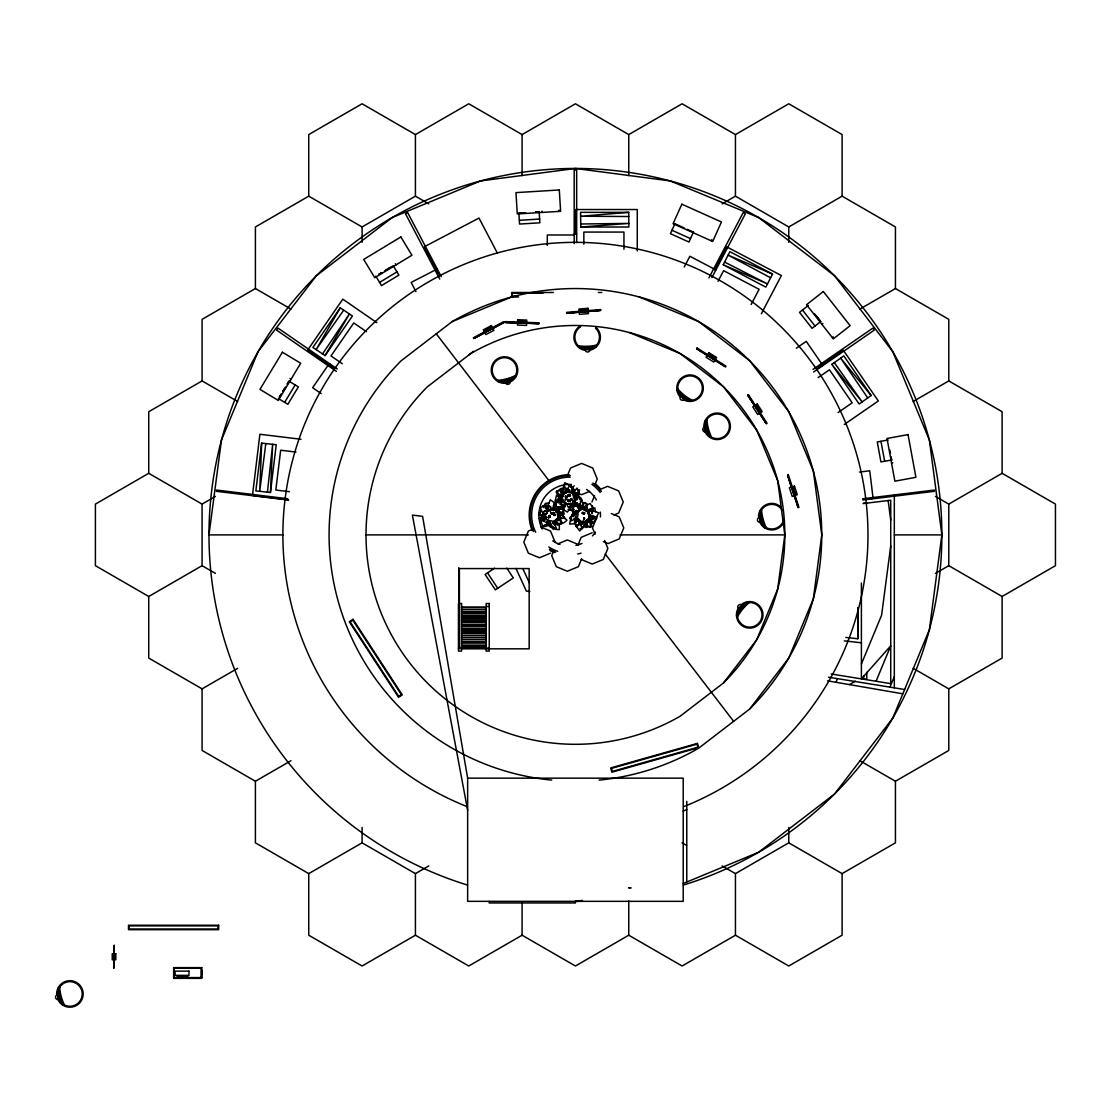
<?xml version="1.0" encoding="UTF-8"?>
<svg xmlns="http://www.w3.org/2000/svg" width="1111" height="1111" viewBox="0 0 1111 1111"><rect width="100%" height="100%" fill="white"/><g stroke="black" fill="none" stroke-linecap="round" stroke-linejoin="round"><path stroke-width="1.5" d="M845.763 637.422L857.803 638.783L857.873 607.689M574.387 519.337L576.317 522.601M563.763 493.006L562.999 496.284L560.958 496.2L559.527 494.978L561.138 494.242L559.319 494.784L556.611 491.006L560.541 490.77L561.624 492.951L560.861 490.729L562.402 492.006L562.569 493.839L562.93 492.798M567.693 504.825L568.443 503.214L572.096 505.186L573.97 503.033L572.443 505.13L575.095 505.422M542.015 514.81L542.668 516.893M505.436 322.468L538.71 323.648M518.726 322.107L518.768 320.912L525.6 321.148L525.545 322.343M519.087 321.759L525.197 321.982M261.654 443.122L255.849 490.895L270.445 492.492L276.236 444.719L261.654 443.122L259.71 491.312L265.807 443.581M554.445 524.92L553.625 523.378L555.917 521.795L553.903 523.434L555.653 524.392L555.028 522.948L556.597 518.698L558.819 518.198L560.125 519.254L558.18 520.642L560.305 519.448L562.43 523.281L558.055 524.739L557.347 522.378L557.708 524.892L556.861 524.656L556.514 521.559L555.736 524.406L558.055 523.253M684.904 398.224A2.458 2.458 0 0 1 684.723 398.849L683.945 399.849L680.751 396.141L680.862 393.502L682.14 395.058M270.445 492.492L272.653 444.317L267.432 492.159M573.679 504.186L573.707 506.324L572.79 504.963L574.693 505.616M578.567 511.574L578.65 510.116M61.411 1000.275L58.952 999.386L57.689 994.72L59.369 992.678L59.244 1000.108A12.318 12.318 0 0 0 79.353 1001.872A12.318 12.318 0 0 0 74.118 982.374A12.318 12.318 0 0 0 57.591 993.942L58.008 999.594L59.369 999.331M782.463 510.518A12.318 12.318 0 0 0 759.48 516.671L760.841 522.114L761.91 521.739L760.535 522.239L759.577 517.434L761.257 515.393L761.132 522.823A12.318 12.318 0 0 0 783.699 519.865M558.319 515.976L558.222 517.573L558.069 513.99M570.512 487.076L570.61 485.701L571.151 486.771M548.306 509.657L546.987 510.907L546.751 513.213L544.14 514.226L542.696 512.949L545.029 510.768L542.501 512.713L540.279 507.755L545.418 505.116L546.098 508.255L545.834 504.866L547.404 506.185L546.82 509.144L548.084 505.241L548.82 507.144M551.861 513.935L551.973 512.615M579.456 506.991L579.748 504.963L579.914 509.394L578.581 510.629L578.303 512.921L575.692 513.907L574.262 512.615L576.623 510.463L574.068 512.379L571.915 507.394L577.095 504.825L577.72 507.963L577.512 504.561L579.053 505.908C577.942 510.838 578.734 507.435 580.775 506.102C583.539 509.213 579.248 504.811 583.233 505.699M595.524 328.189A12.318 12.318 0 0 1 590.802 348.993L589.913 347.993L590.038 350.09L584.428 349.243A12.318 12.318 0 0 1 581.414 348.132M574.276 504.422L574.845 506.408M568.124 501.172L568.29 499.867M568.276 501.2L568.429 499.881M577.637 512.643L576.706 514.546M279.055 498.908L279.208 497.686M629.618 332.633L680.126 353.548L723.497 386.822L756.772 430.193L777.686 480.702L784.824 534.891L777.686 589.094L756.772 639.589L723.497 682.959L680.126 716.234A209.396 209.396 0 0 1 427.36 386.822L470.731 353.548A209.396 209.396 0 0 1 723.497 682.959M890.73 545.918L881.606 615.188L861.4 663.989M283.194 534.891L208.979 534.891L221.464 440.053L258.071 351.673L316.316 275.778L392.211 217.548L480.591 180.94L575.429 168.455L670.266 180.94L758.646 217.548L834.542 275.778L892.772 351.673L929.379 440.053L941.864 534.891L929.379 629.729L892.772 718.109L834.542 794.004L758.646 852.248L683.209 883.495M592.857 516.448L592.76 518.531L590.038 519.504C590.858 513.74 589.233 523.462 588.622 515.948L589.733 514.532M585.247 348.174L585.164 349.632A2.458 2.458 0 0 0 587.733 352.006A2.458 2.458 0 0 0 590.094 349.437M578.414 510.143L582.706 508.824C577.928 509.838 580.22 509.477 581.942 508.019L581.247 509.63L578.164 511.254M544.182 513.726L543.585 515.296L538.46 515.185L541.265 510.727M550.723 525.239L550.57 526.281L550.362 525.364M558.777 497.172L559.305 494.659M554.139 527.489L553.417 529.433L550.806 526.489L550.917 524.684L550.07 526.114L550.667 527.142L549.751 526.475L549.848 523.337L548.515 525.642L547.945 523.864L548.626 522.337L550.001 522.073M579.609 507.269L579.859 504.88L578.081 504.561M562.735 491.131L562.721 492.465M576.331 512.629L575.804 514.504L575.998 512.643M545.043 514.185L544.779 515.31L545.487 513.921M554.889 509.866L552.75 508.755L555.569 510.185L551.389 508.532M569.915 486.576L569.776 485.132L567.527 488.882L569.61 490.118L567.443 489.132L567.624 491.576L568.721 492.479L573.193 491.701L573.943 489.548L571.943 488.923M579.706 520.809L581.15 521.656M549.987 522.17L550.389 520.642L552.986 521.351L554.306 523.059L551.875 523.35L554.458 523.337L556.264 528.128L551.084 527.183L551.487 525.184M546.223 518.976L545.084 515.573C546.959 523.212 542.599 510.824 545.168 518.337M584.969 524.781L585.233 523.684M581.386 507.06L581.65 506.033M544.654 513.588L543.89 515.254L547.431 513.088L546.695 510.255M569.096 495.798L569.929 494.478M567.679 500.992L568.013 499.714M569.013 496.006L569.401 494.548M567.818 501.033L568.165 499.756M569.151 496.048L569.554 494.589M575.984 492.715L575.637 493.992L575.776 492.728M544.168 517.726L545.959 514.032M579.123 521.378L579.317 519.559L577.373 518.49M550.223 522.892L549.251 522.823M587.372 509.116L587.316 511.907L589.247 513.088M586.844 520.906L587.288 519.573L589.094 520.531L589.858 522.239L588.08 522.212L589.955 522.517L590.774 527.086L587.122 525.6L587.08 523.17L586.816 525.503L586.233 524.795L586.622 521.962L585.428 523.878L585.191 522.198L586.789 520.809M560.541 517.073L560.263 518.032L561.041 517.309M576.498 514.74L577.109 512.49L577.178 514.143M583.581 513.935L583.983 512.671M583.733 513.976L584.122 512.713M544.834 505.977L545.237 503.436L548.89 502.977M578.414 491.951L578.789 490.798M544.279 521.698L544.779 519.851L540.724 519.49L540.446 520.434L543.848 520.476L540.668 520.865L542.835 526.225L547.973 524.461L546.251 521.767L548.223 524.295L549.626 522.962L548.834 520.281L546.57 519.823L545.029 517.295M576.859 512.879L576.081 514.824M581.581 508.477L584.317 509.56M580.248 508.227L581.97 505.894L581.345 509.116L578.012 511.171M574.165 494.839L574.72 491.34M583.928 525.878L584.775 523.614L583.858 521.462L581.122 521.781M570.651 518.184L569.749 524.086L575.554 523.67M562.971 501.88L563.36 500.117C559.569 493.617 562.36 503.102 560.555 497.52L558.514 499.589L559.805 502.575M574.72 500.589L574.637 504.769L576.109 506.199L575.387 502.089L577.345 505.811L578.303 505.588L576.651 502.616L578.567 505.172L582.122 500.617L578.026 497.061L576.553 499.894L577.748 496.923L575.901 496.381L573.97 498.395L574.595 500.575M584.636 522.184L587.872 518.962L589.969 519.087L590.969 520.74L588.886 521.392M567.29 475.897L570.568 467.995L581.622 463.412L592.691 467.995L597.274 479.063L594.649 485.382M553.653 550.862L551.695 555.611L556.278 566.666L567.332 571.248L578.4 566.666L581.678 558.764M591.955 501.978L594.566 495.659M577.901 545.237L581.178 537.335L592.232 532.752M597.065 516.837L592.482 527.906L595.093 534.224M836.027 682.293L837.527 678.654M876.065 681.251L890.73 645.838L861.4 678.877L861.4 583.025M889.953 687.14L894.313 676.585M562.319 502.061L561.777 496.589M557.305 519.781L558.277 514.587L557.903 513.004L555.861 511.921L555.889 509.116L557.611 508.255L558.097 510.38M544.959 513.435L544.446 514.296M674.974 223.589L670.433 233.699L688.959 242.031L693.514 231.907M711.304 240.851L711.832 239.67M582.15 508.38L584.789 509.685M562.513 495.575L563.18 494.117L561.18 498.103M545.279 515.379L546.112 513.574M588.038 510.977L587.913 513.907L589.76 514.06M587.455 510.463L588.844 511.574M576.831 524.711L576.331 525.725L576.067 524.781M570.096 503.936L571.887 503.908L573.429 501.255M552.82 513.74L553.5 512.393M552.945 513.81L553.639 512.463M564.027 502.977L566.291 503.2L567.263 504.727M631.201 887.967L628.534 887.828M723.219 264.765L729.885 251.683L772.506 274.056L765.84 287.124L723.219 264.765L767.479 283.902L724.594 262.057M563.999 485.882L562.819 489.895M560.027 520.642L559.18 519.379M684.279 266.932L689.875 256.266L713.706 268.765M708.901 277.917L743.148 212.687L745.314 213.854L711.873 277.583M714.845 269.82L726.858 246.92L781.394 275.542L761.354 313.719M583.747 526.197L579.72 531.002L576.178 526.197L577.914 524.934M718.025 281.319L723.608 270.667L759.119 289.304L751.133 304.525M542.89 516.101L542.39 517.018L543.765 515.587L544.834 517.962M584.372 524.628L585.941 523.142L584.442 525.767L585.539 527.517L586.316 524.198L586.011 527.392L591.705 526.42L591.08 521.031L589.122 521.767M568.124 488.548L568.027 489.882M576.54 524.628L575.859 525.822L575.831 524.614M340.244 307.816L312.899 347.424L325.079 355.617L352.423 316.01L340.244 307.816L316.121 349.59L343.702 310.15M587.33 505.533L586.858 507.269M325.079 355.617L349.423 313.982L322.565 353.923M570.276 505.352L572.096 505.186L574.276 502.075L571.79 503.991L572.623 502.575L575.179 501.117M580.636 507.366L581.261 506.338L580.248 504.838L579.831 507.338M279.264 397.099L281.014 394.197M282.763 391.308L284.513 388.406M287.138 384.059L288.888 381.156M279.416 397.196L281.166 394.294M282.916 391.391L285.541 387.045M287.291 384.142L289.054 381.254M284.666 402.335L295.165 384.934M549.778 509.282L548.515 511.227L545.737 510.949M572.984 490.548L573.54 488.409L571.429 489.77L573.22 488.187L572.123 486.743L564.888 482.702L563.388 486.965L564.249 489.271M572.415 492.965L570.207 492.853L569.582 491.118M577.026 502.894L575.554 505.005M680.751 396.141L680.21 395.585A12.318 12.318 0 0 1 686.445 376.393A12.318 12.318 0 0 1 702.346 388.822A12.318 12.318 0 0 1 685.237 399.516L680.751 396.141L681.515 395.294M696.972 348.965L725.205 366.616M708.651 355.284L709.29 354.27L715.081 357.895L714.442 358.909M714.331 358.422L709.401 354.77L713.04 357.603M591.441 346.924L590.038 349.132L585.205 349.312L583.581 347.229L590.066 348.715A2.458 2.458 0 0 0 589.719 348.229M583.942 513.976L584.65 512.865M584.067 514.06L584.775 512.935M572.929 505.005L574.512 505.755L572.651 507.047M586.177 521.309L587.094 520.073M591.635 506.519L592.149 505.741L593.413 508.588M560.402 495.089L558.944 496.603L556.055 492.02L560.777 488.673L561.874 491.687L561.152 488.368L562.888 489.451M576.04 522.337L574.72 520.031L576.123 519.295L578.873 520.448M590.816 521.545L591.483 520.587M327.912 365.547L312.622 387.697L321.135 393.558M560.888 514.962L560.097 514.199M561.111 491.881L562.458 490.423M576.748 525.975L577.303 525.225M553.292 513.851L554.208 512.643M570.082 495.867L570.568 495.228L570.207 495.964M328.675 366.075L330.175 364.116M599.107 780.103A246.35 246.35 0 0 0 698.597 748.231L749.619 709.082L788.768 658.073L813.377 598.648L821.779 534.891L813.377 471.133L788.768 411.723L749.619 360.7L698.597 321.551L639.186 296.943M560.763 495.325L559.166 496.825L560.791 497.867L562.735 497.089L564.263 492.77M556.805 519.49L558.028 518.115M562.61 504.977L561.319 506.574L565.346 505.713L562.485 506.685L562.124 508.699L564.93 506.783L562.555 508.935L567.415 512.074L570.596 507.671L567.638 506.463L570.707 507.38L571.082 505.491L568.901 503.741L566.777 504.686L565.055 504.172M707.263 431.374L706.179 431.748L707.263 431.374L708.637 432.623L706.179 431.748L704.916 427.068L706.596 425.027L706.471 432.457A12.318 12.318 0 0 0 726.58 434.22A12.318 12.318 0 0 0 721.345 414.736A12.318 12.318 0 0 0 704.818 426.305L705.235 431.957L706.471 431.623M574.415 490.243L572.679 489.229M739.634 611.536L738.94 609.022L744.662 605.495L742.037 605.301L738.523 609.675A12.318 12.318 0 0 0 748.675 627.118A12.318 12.318 0 0 0 761.59 611.605A12.318 12.318 0 0 0 742.606 604.773L738.232 608.37L739.204 609.189M540.849 510.657L538.974 512.796L540.432 514.199M557.778 515.393L557.764 518.115M569.304 491.881L567.61 491.617L563.138 494.187M567.513 491.52L565.93 493.215L564.319 492.437M574.054 512.574L573.318 516.282M509.602 379.893L509.991 380.976L509.602 379.893L510.852 378.518L509.991 380.976L504.547 382.351A12.318 12.318 0 0 1 492.909 365.852A12.318 12.318 0 0 1 512.393 360.561A12.318 12.318 0 0 1 510.699 380.67L503.269 380.573L505.311 382.24L510.199 381.906L509.866 380.67A2.458 2.458 0 0 0 509.463 380.17M552.625 522.156L553.611 521.156L554.806 522.823M584.261 526.42L581.47 529.322L579.97 528.447M574.581 497.464L574.873 501.075M547.904 521.962L548.39 522.226M574.831 496.242L574.706 498.353M580.636 507.171L581.442 505.838L579.373 503.658M563.208 502.255L564.388 501.353L566.041 503.477M553.056 522.962L556.458 520.948L553.542 522.17L554.722 521.017L557.583 520.254M558.444 514.462L557.847 516.657L558.958 518.018L558.708 515.643L560.041 518.365L560.861 518.67L559.722 516.448L561.111 518.573L564.499 517.837L561.361 514.268L559.888 515.046L561.152 514.074L559.638 512.99L557.833 513.171M572.887 503.144L574.984 499.853M577.623 494.534L578.303 493.895L577.317 494.284M547.529 524.156L548.334 523.406M571.471 487.826L574.248 485.868M575.415 518.545L573.901 518.337M571.776 503.991L573.762 502.144M578.484 506.908L580.248 505.811L582.053 506.658L582.595 507.505L580.581 508.56M583.719 504.075L585.011 502.505L587.288 504.227M579.775 506.227L582.011 506.672M590.399 514.657L588.886 518.851L590.094 515.935L589.149 518.157M548.903 517.948L550.056 516.976M586.191 521.448L587.413 520.42M577.012 518.656L577.442 517.42M572.651 502.589L574.206 501.353M469.161 354.756L473.48 351.312M551.764 508.991L549.945 510.352L547.737 508.338L547.862 505.936L550.778 506.838L547.931 505.574L550.334 499.783L555.153 503.311L553.222 506.199L555.569 503.561L555.972 504.7L553 507.866L556.555 506.172L555.556 508.269L553.417 509.505L551.778 509.116M808.239 305.497L799.517 312.344L812.058 328.342L820.779 321.496L816.599 316.163M559.43 513.629L560.222 513.726M821.89 324.301L822.904 323.495M832.389 337.675L833.403 336.869M518.601 296.943L511.671 296.943L452.246 321.551L401.238 360.7A246.35 246.35 0 0 0 551.75 780.103M582.747 508.158L579.373 510.157M580.345 501.408L582.22 500.103L580.525 498.895M562.735 501.492L564.832 502.408L564.18 505.311L562.041 506.408L561.361 503.436L561.694 506.533L555.472 507.352L556.111 501.408L559.583 501.63L556.125 500.922L556.917 500.006L561.138 501.005L557.889 498.77L560.208 498.575L562.347 499.825L562.833 501.422M545.112 515.712L545.987 514.157M831.833 364.394L843.804 355.909L871.149 395.516L859.164 404.001L831.833 364.394L862.122 401.904L834.305 362.644M579.317 524.336L579.664 522.614M796.337 348.215L806.253 341.369L821.543 363.519M813.03 369.38L872.815 328.12L874.204 330.161L813.613 371.991M817.793 367.922L843.346 350.284L878.329 400.974L844.263 424.485M818.113 377.615L829.431 369.796L852.206 402.807L838.069 412.57M573.609 494.228L573.762 495.173M494.589 568.179L485.118 574.47L495.339 589.858L513.296 577.928L506.797 568.138M747.981 395.516L766.146 423.416M755.911 406.182L756.91 405.515L760.646 411.251L759.632 411.903M557.43 523.739L554.944 524.684M575.804 520.434L576.151 522.503M579.706 499.589L581.456 498.575L577.845 495.478M548.57 517.476L549.931 516.809M378.67 274.375L381.573 272.626M385.92 269.987L390.267 267.362M378.768 274.528L381.656 272.778M384.559 271.028L393.252 265.765M379.573 282.402L396.96 271.876M552.042 508.255L550.57 510.782L547.64 510.435M308.747 196.161L362.089 226.963L415.417 196.161L415.417 134.584L362.089 103.781L308.747 134.584L308.747 196.161L255.405 226.963L255.405 288.541L202.077 319.343L202.077 380.92L148.735 411.723L148.735 473.3L202.077 504.102L202.077 565.68L148.735 596.482L95.407 565.68L95.407 504.102L148.735 473.3M415.417 134.584L468.759 103.781L522.087 134.584L575.429 103.781L628.757 134.584L682.098 103.781L735.44 134.584L788.768 103.781L842.11 134.584L842.11 196.161L788.768 226.963L735.44 196.161L735.44 134.584M202.077 504.102L215.409 496.395M722.094 203.869L735.44 196.161M735.44 935.212L735.44 873.621L788.768 842.832L842.11 873.621L842.11 935.212L788.768 966.001L735.44 935.212L682.098 966.001L628.757 935.212L575.429 966.001L522.087 935.212L468.759 966.001L415.417 935.212L362.089 966.001L308.747 935.212L308.747 873.621L255.405 842.832L255.405 781.241L202.077 750.453L202.077 688.862L237.629 668.336M859.886 309.08L895.438 288.541L948.78 319.343L948.78 380.92L1002.108 411.723L1002.108 473.3L948.78 504.102L948.78 565.68L1002.108 596.482L1002.108 658.073L948.78 688.862L948.78 750.453L895.438 781.241L895.438 842.832L842.11 873.621M565.346 499.936L566.652 499.186M549.737 516.809L548.431 517.573L549.723 516.921M255.405 781.241L290.971 760.716M913.214 401.46L948.78 380.92M308.747 873.621L362.089 842.832L415.417 873.621L415.417 935.212M415.417 873.621L428.749 865.927M935.448 573.387L948.78 565.68M849.512 684.584L855.442 681.168M1002.108 596.482L1055.45 565.68L1055.45 504.102L1002.108 473.3M554.639 522.698L555.472 522.226L553.597 522.823L555.958 521.378L553.028 522.295L556.153 520.545M543.973 517.129L542.112 516.087L543.737 515.962L545.695 518.212M555.319 509.449L556.403 509.324L552.653 510.227L550.875 508.06M587.094 524.35L585.247 525.086M573.859 491.59L572.332 493.395L573.707 494.173M489.632 328.745L485.354 330.481L490.979 328.023M474.022 338.175L503.436 322.551M549.431 525.086L544.932 526.67L544.932 524.656M553.75 503.922L556.055 502.977M564.86 518.656L562.749 515.379M565.499 492.34L566.943 491.631L562.93 493.631M542.46 517.17L540.613 517.184L539.196 518.615L541.071 519.67M565.041 499.867L566.416 499.214M546.195 525.184L543.237 526.572L543.182 525.461M579.178 521.545L578.026 518.851L576.776 517.768L578.22 520.573L576.123 517.893M560.125 501.45L558.264 502.283L560.305 502.436M581.15 508.241L580.303 508.699L582.192 508.213M548.251 517.059L550.209 516.212M554.389 514.435L555.125 514.129L553.792 514.851M548.306 517.184L549.695 516.601M437.262 268.987L411.139 282.43L415.931 291.568M589.524 491.423L581.622 494.701L576.887 492.742M599.69 489.618L607.592 486.34L618.66 490.923L623.243 501.978L618.66 513.046L613.911 515.004M533.113 529.086L528.378 531.058L523.795 542.112L528.378 553.181L539.432 557.764L550.5 553.181M557.861 543.89L567.332 539.96L578.4 544.543M683.209 811.099L686.779 809.613M558.153 507.394L557.055 507.838L558.472 508.074M546.112 522.323L548.14 522.128M570.623 505.699L572.29 505.436L573.845 507.824M542.779 516.268L542.307 517.309M574.942 496.492L575.859 497.561L577.526 497.381L578.775 495.992L576.123 495.992L578.887 494.506L578.998 493.381L578.414 494.409L576.748 494.381L578.373 493.59L579.623 489.854L577.553 490.201M545.973 508.852L548.098 508.269L546.362 509.06M704.916 427.068L706.04 426.86M759.577 517.434L760.702 517.226M545.668 504.88L542.737 505.922L544.154 507.713M578.706 521.212L576.623 517.254M574.095 509.699L569.485 509.727M584.192 509.602L582.164 508.06M582.539 521.337L584.039 521.337L585.428 522.906M787.713 475.55L798.045 507.199M792.615 487.896L793.754 487.521L795.879 494.02L794.74 494.395M794.962 493.937L794.004 489.423M560.597 497.284L558.597 494.937L556.555 495.214L559.25 497.284L556.472 495.687L554.986 501.283L555.889 501.394M575.026 496.464L573.512 496.867L572.832 494.27L573.651 492.27L575.109 494.228L573.804 491.992L577.053 488.048L578.831 492.992L576.901 493.645M573.345 514.824L572.457 515.115L573.512 515.185M541.39 522.489L540.668 522.712L540.946 518.115L543.307 518.545M687.056 398.349L684.57 399.127L680.862 393.502M542.599 516.157L542.001 515.185M554.097 515.087L555.569 514.726M554.125 515.226L555.597 514.865M561.902 509.38L563.596 509.005M629.312 887.953L629.812 887.647M560.5 523.42L561.458 523.225L560.472 522.656M591.677 523.503L592.635 523.323L591.108 520.281L592.927 522.92L596.676 518.518L594.996 516.559M888.175 439.97L877.273 441.984L880.954 461.968L891.855 459.954M581.761 505.908L582.858 505.713M891.522 462.954L892.8 462.731M553.917 515.282L555.417 515.06M553.931 515.435L555.431 515.212M588.663 518.865L589.719 518.712M574.193 233.949L576.665 233.949M489.201 901.34L489.201 902.951L575.429 902.951L575.429 901.34L582.206 900.438M570.554 491.937L573.623 493.77L571.276 491.659L573.915 492.687M560.236 504.519L561.416 504.366L560.111 503.783M859.497 472.05L869.746 470.8L872.996 497.52M862.65 498.783L934.393 490.062L934.393 491.312L862.844 499.992M863.066 503.589L890.73 500.228L890.73 683.626L831.181 673.988M573.651 509.366L571.637 509.518L573.554 513.879M570.596 504.727L571.693 504.394L570.846 504.352M580.553 310.386L586.691 310.372M567.096 312.983L600.287 310.261M628.715 212.354L580.581 212.354L580.761 227.019L628.882 227.019L628.715 212.354L580.622 216.228L628.757 216.52M580.761 227.019L628.84 223.408L580.72 223.991M522.281 212.77L518.893 212.979L519.573 224.047L539.863 222.811L539.182 211.743L535.794 211.951M518.906 213.173L525.67 212.756M535.808 212.132L539.196 211.923M519.337 220.297L539.627 219.061M565.61 498.256L566.318 498.075M542.224 516.421L543.098 516.379M503.269 380.573L505.283 380.476M578.817 520.531L580.484 520.531L581.15 522.712L580.192 524.1L578.664 522.267L580.011 524.281L576.359 526.697L574.568 522.448L576.859 521.573L574.387 522.114L575.401 520.615L577.526 520.851L574.72 520.115L575.54 518.212L577.331 520.101L576.345 518.406M548.39 522.559L547.626 523.587L548.556 525.322L551.806 525.517M59.452 994.678L57.689 994.72L59.452 994.678L59.369 992.678M546.473 522.503L548.001 522.739L546.293 522.948M548.681 515.782L550.014 515.629M574.193 234.99L547.279 234.99L547.279 245.323M553.278 292.499L511.671 292.499L511.671 296.943M598.357 292.499L601.829 292.499M543.071 293.137L512.296 293.137L512.296 296.304L517.434 296.304M863.65 503.13L866.802 503.13M366.033 534.891L528.392 534.891M620.063 534.891L784.824 534.891M894.313 534.891L941.864 534.891M486.174 606.467L489.243 606.467M461.537 607.148L486.174 607.148M461.537 607.578L486.174 607.578M461.537 609.481L486.174 609.481M461.537 611.453L486.174 611.453M461.537 611.883L486.174 611.883M461.537 613.355L486.174 613.355M461.537 613.786L486.174 613.786M461.537 615.758L486.174 615.758M461.537 616.188L486.174 616.188M461.537 617.66L486.174 617.66M461.537 618.091L486.174 618.091M461.537 620.063L486.174 620.063M461.537 620.494L486.174 620.494M461.537 621.966L486.174 621.966M461.537 622.396L486.174 622.396M461.537 624.368L486.174 624.368M461.537 624.799L486.174 624.799M461.537 626.271L486.174 626.271M461.537 626.701L486.174 626.701M461.537 628.673L486.174 628.673M461.537 629.104L486.174 629.104M461.537 630.576L486.174 630.576M461.537 631.006L486.174 631.006M461.537 632.964L486.174 632.964M461.537 633.395L486.174 633.395M461.537 635.311L486.174 635.311M461.537 637.27L486.174 637.27M461.537 637.7L486.174 637.7M461.537 639.603L486.174 639.603M461.537 641.575L486.174 641.575M461.537 642.005L486.174 642.005M461.537 643.908L486.174 643.908M461.537 645.88L486.174 645.88M461.537 646.31L486.174 646.31M461.537 647.782L486.174 647.782M458.454 648.116L489.243 648.116M461.079 648.824L529.155 648.824L529.155 568.568L459.385 568.568L459.385 648.824M467.648 778.158L683.209 778.158L683.209 901.34L467.648 901.34L467.648 778.158L422.597 516.337L412.389 515.101L467.648 810.28M114.252 954.502L115.058 954.502L115.058 959.057L114.252 959.057M201.785 970.084L201.785 975.194M201.063 976.875L201.785 976.875M201.063 977.361L201.785 977.361M173.635 977.611L201.063 977.583L201.063 968.181L174.163 968.181L173.996 977.611M587.511 510.366L585.191 510.296L583.983 507.769L585.136 506.227L587.497 508.394L585.358 506.019L590.135 503.422L593.163 508.352L590.094 509.269L593.441 508.755L593.33 509.727L589.149 510.255L593.246 511.018M557.847 508.824L557.028 509.491M592.107 516.157L594.149 516.212M583.303 521.573L586.191 522.184M505.449 322.287L538.724 323.468M548.32 521.434L549.973 521.503M560.749 507.783L557.903 508.158L558.486 510.171M560.305 523.642L561.513 523.712L560.375 522.934M576.512 514.212L578.067 514.49L577.553 517.143L575.942 518.587L575.484 516.198L575.692 518.768L571.054 520.934L571.596 515.698L574.165 515.073L571.61 515.268L572.207 514.31L575.331 514.171L572.943 513.018L574.665 512.31L576.248 512.865L576.609 514.212M548.695 515.532L550.028 515.476M529.753 591.441L526.392 591.135L515.99 568.443M574.234 492.687L571.748 491.506L574.179 492.437L574.137 490.437L571.248 491.104L573.276 490.201L572.484 489.604M583.733 522.392L584.872 522.295L584.053 522.073M844.291 640.866L861.4 642.797M565.471 497.659L566.791 497.825M565.457 497.811L566.777 497.964M571.318 498.575L572.123 498.672M300.984 439.262L259.891 434.276L252.475 495.409L288.416 499.783M296.012 452.08L280.666 450.219L275.82 490.034L289.471 491.687M287.805 498.728L216.451 490.062L216.451 491.312L288.638 500.075M828.514 677.196L904.618 689.514M827.598 680.835L902.84 693.806M588.136 510.018L586.789 509.768L585.941 511.088L583.678 509.643L582.942 507.602L585.33 508.06L582.872 507.296L582.595 502.186L587.247 504.644M548.515 520.934L550.028 521.24M553.472 506.047L555.542 506.297L556.305 509.088L553.736 508.616L555.542 509.394L557.944 513.074L557.014 511.768M592.26 507.838L594.829 508.033L595.552 511.643M560.902 503.214L561.86 502.783M574.193 493.409L571.36 491.673M564.138 492.978L566.332 492.409L566.957 490.756L565.027 492.159L566.721 489.659L566.568 488.798L565.221 490.881L566.36 488.618L564.027 486.049L562.499 490.562L563.916 491.451L562.444 490.84L562.263 492.687L563.319 494.159M545.445 518.406L541.015 518.226C545.334 516.601 545.432 524.017 542.848 519.642M571.957 503.672L572.957 504.019M763.285 522.989L761.243 522.045A2.458 2.458 0 0 0 761.646 521.601M557.333 520.115L555.528 519.781L554.32 521.642M570.457 499.131L571.873 499.644M583.692 508.907L582.956 508.491L583.789 508.755M557.347 502.325L558.68 502.866M713.595 268.987L715.873 269.931M611.286 513.574L619.188 516.837L623.771 527.906L619.188 538.96L608.12 543.543L603.384 541.585M541.015 527.128L550.5 531.058L555.083 542.112M581.178 559.458L592.232 564.041L603.301 559.458L607.884 548.39L604.606 540.488M772.506 274.056L728.122 255.141L770.603 277.778M571.526 518.768L569.526 518.184L572.262 515.351L573.609 515.948M541.279 514.976L542.432 515.49M674.891 223.755L684.168 227.922M687.251 229.31L693.431 232.088M671.961 230.269L690.5 238.601M560.305 514.018L558.486 512.685L561.277 513.296L562.041 512.754L559.722 512.31L562.152 512.463L563.916 508.935L559.291 509.394L558.847 511.241L559.014 509.463L557.25 510.116L556.153 511.838L558.611 514.129M564.902 505.533L563.944 505.047L564.638 505.894M569.068 509.741L568.068 509.213L572.429 510.685L572.401 509.921M571.04 499.519L571.748 499.894M570.971 499.644L571.679 500.033M842.11 196.161L895.438 226.963L895.438 288.541M415.417 196.161L428.749 203.869M935.448 496.395L948.78 504.102M255.405 288.541L290.971 309.08M913.214 668.336L948.78 688.862M565.346 496.298L566.666 497.048M565.277 496.423L566.582 497.186M571.832 500.103L570.526 499.353L571.915 500.103M202.077 380.92L237.629 401.46M859.886 760.716L895.438 781.241M202.077 565.68L215.409 573.387M682.098 842.832L686.542 845.388M722.094 865.927L735.44 873.621M202.077 688.862L148.735 658.073L148.735 596.482M290.013 378.448L291.124 379.129M289.624 381.601L298.387 386.878L287.874 404.279L278.389 398.557M562.499 515.865L566.971 520.254L564.166 522.601L561.902 523.406L561.097 522.684M558.583 512.907L557.069 511.241M560.194 514.615L560.972 515.129M742.037 605.301L742.856 606.092M376.851 322.676L342.799 299.165L307.816 349.854L334.772 368.463M366.505 331.717L353.77 322.94L330.995 355.937L342.313 363.755M337.313 369.033L278.042 328.12L276.653 330.161L336.411 371.407M570.04 491.798L573.262 493.367L570.748 491.465M560.749 514.171L562.124 515.143L563.944 514.185L560.694 513.157L563.86 513.713L563.638 509.657M739.87 609.689L739.232 609.314M566.804 496.825L565.582 495.909L566.707 496.936M577.109 499.728L575.929 498.075M561.124 509.31L558.972 507.005M543.39 518.337L540.932 517.726L542.501 516.823L543.835 517.851M552.195 527.35L553.014 528.239L552.75 526.892M570.221 485.993L570.873 486.729M576.04 506.324L575.234 504.061L574.998 505.88M557.722 511.629L558.347 512.407M871.149 395.516L840.638 358.145L867.733 397.932M814.363 313.608L820.64 321.607M802.475 310.025L815.016 326.023M820.682 364.116L822.182 366.075M436.276 333.8L549.389 481.216M605.273 554.056L733.649 721.345M557.986 511.407L558.541 512.143M545.779 517.087L546.64 518.379M487.507 572.873L497.742 588.274M748.134 395.419L766.298 423.319M395.405 263.738L396.071 264.835M393.6 266.334L398.905 275.084L381.517 285.61L375.768 276.125M577.081 499.325L576.526 497.881L577.567 499.27M570.429 501.547L569.36 499.714L570.276 501.63M545.862 517.046L545.084 515.587L545.543 518.365M503.519 322.718L474.105 338.341M491.465 328.176L490.909 327.12L484.868 330.328L485.424 331.384M574.47 496.811L575.234 498.256M497.422 253.183L478.994 218.062L424.458 246.684L438.887 274.167M441.261 276.625L407.709 212.687L405.543 213.854L439.762 279.069M581.845 512.796L582.039 513.504M584.428 518.073L584.789 518.781M577.026 493.201L578.47 496.117L576.553 498.284L575.97 496.77M547.334 523.642L546.987 522.462L547.515 523.837M560.236 520.476L560.777 521.587M589.469 509.185L590.233 511.254L589.302 509.588M569.221 499.769L570.151 501.686M523.031 569.04L529.419 582.942M560.916 512.393L561.499 514.296M583.747 517.809L584.219 519.254M787.88 475.48L798.212 507.144M550.653 512.143L551.459 514.129M547.515 519.906L549.348 521.267M583.83 518.295L584.011 519.073M583.692 518.323L583.872 519.115M559.347 523.85L559.305 529.669L555.667 529.322L553.5 528.308L553.445 527.225M889.828 449.997L890.439 453.33M891.064 456.663L891.675 459.996M880.967 441.303L884.648 461.287M590.427 521.031L590.677 522.698M574.818 495.978L574.929 496.686M544.987 516.337L545.223 518.115M585.205 349.312L585.136 348.896A2.458 2.458 0 0 1 585.455 348.396M568.027 494.464L568.29 496.117M568.957 501.075L568.776 499.769L568.818 501.089M567.985 495.284L568.082 495.992M551.389 512.657L551.584 513.962M505.269 381.92L505.352 382.559A2.458 2.458 0 0 0 508.38 384.295A2.458 2.458 0 0 0 510.116 381.267M888.147 500.533L890.73 520.115M871.635 497.686L871.802 498.908M871.205 497.742L871.371 498.964M600.301 310.455L567.11 313.163M587.08 310.691L586.983 309.497L580.164 310.052L580.261 311.261M582.928 512.407L583.039 513.726L583.178 512.407M582.789 512.421L582.886 513.74M559.014 210.104L559.083 211.396M542.043 211.132L542.126 212.423M761.257 515.393L761.341 517.407M894.313 494.937L894.313 687.848M866.802 672.336L866.802 679.252L863.65 679.252L863.65 675.794M857.803 607.703L857.803 638.783M788.768 226.963L788.768 242.351M788.768 827.431L788.768 842.832M686.779 801.337L686.779 882.009M637.27 250.919L637.27 209.535L575.692 209.535L575.692 233.671M628.757 134.584L628.757 175.635M628.757 900.993L628.757 935.212M623.951 249.253L623.951 232.074L583.844 232.074L583.844 244.101M576.665 242.531L576.665 170.039L574.193 170.039L574.193 243.601M551.82 512.838L551.82 513.546M551.667 512.838L551.667 513.546M522.087 134.584L522.087 175.635M522.087 902.701L522.087 935.212M458.746 567.665L458.746 639.464M362.089 226.963L362.089 242.351M362.089 827.431L362.089 842.832M187.995 978.36L187.995 976.944L176.968 976.944L176.843 978.36M113.822 945.655L113.822 967.862M466.717 806.489A292.54 292.54 0 0 1 342.632 357.728A292.54 292.54 0 0 1 808.225 357.728A292.54 292.54 0 0 1 684.14 806.489M452.246 321.551A246.35 246.35 0 0 1 749.619 709.082M557.722 551.306A38.052 38.052 0 0 1 548.778 546.973M535.683 532.266A38.052 38.052 0 0 1 570.221 477.133M591.927 484.313A38.052 38.052 0 0 1 600.176 492.437M581.053 553.139A39.621 39.621 0 0 1 577.706 553.986M555.611 552.223A39.621 39.621 0 0 1 549.376 549.209M533.53 531.433A39.621 39.621 0 0 1 570.249 475.55M592.857 483.035A39.621 39.621 0 0 1 601.44 491.493M595.413 532.086A30.789 30.789 0 0 1 592.441 535.905M582.053 543.376A30.789 30.789 0 0 1 575.915 545.334M560 544.418A30.789 30.789 0 0 1 552.764 540.918M542.168 529.017A30.789 30.789 0 0 1 571.457 484.438M586.58 489.451A30.789 30.789 0 0 1 596.426 499.936M600.315 512.115A30.789 30.789 0 0 1 600.412 516.962M554.125 552.57A40.496 40.496 0 0 1 550.014 550.584M532.238 530.627A40.496 40.496 0 0 1 568.999 474.689M595.565 484.035A40.496 40.496 0 0 1 599.912 488.243M741.662 608.967A2.458 2.458 0 0 0 742.134 608.536A4 2.458 81.3 0 1 740.523 609.786M738.662 608.842A2.458 2.458 0 0 1 738.343 605.384A2.458 2.458 0 0 1 741.815 605.064L742.259 605.537A2.458 2.458 0 0 1 742.551 606.106M743.023 607.37A4 2.458 -1.7 0 1 742.703 607.981M742.051 603.995A13.263 13.263 0 0 1 762.507 611.356A13.263 13.263 0 0 1 748.592 628.062A13.263 13.263 0 0 1 737.662 609.272M760.535 522.239A2.458 2.458 0 0 1 757.521 520.49A2.458 2.458 0 0 1 759.257 517.476L759.896 517.393A2.458 2.458 0 0 1 760.535 517.476M761.84 517.823A4 2.458 -56.5 0 1 762.16 518.434M783.283 523.309A13.263 13.263 0 0 1 760.313 523.309M758.535 516.671A13.263 13.263 0 0 1 781.186 507.283M705.874 431.873A2.458 2.458 0 0 1 702.86 430.124A2.458 2.458 0 0 1 704.596 427.11L705.235 427.027A2.458 2.458 0 0 1 705.874 427.11M706.985 427.749A2.458 2.458 0 0 1 707.374 428.263M707.179 427.457A4 2.458 -56.5 0 1 707.499 428.068M703.874 426.305A13.263 13.263 0 0 1 722.747 414.278A13.263 13.263 0 0 1 725.664 436.47A13.263 13.263 0 0 1 704.318 429.735M684.404 399.404A2.458 2.458 0 0 1 680.946 399.821A2.458 2.458 0 0 1 680.515 396.363L680.974 395.919A2.458 2.458 0 0 1 681.543 395.599M679.446 396.155A13.263 13.263 0 0 1 686.167 375.49A13.263 13.263 0 0 1 703.291 388.864A13.263 13.263 0 0 1 684.862 400.391M586.9 347.188A2.458 2.458 0 0 1 588.177 347.132M578.789 346.271A12.318 12.318 0 0 1 580.595 326.801M589.011 347.09A4 2.458 -50.7 0 0 587.538 347.076A4 2.458 46.3 0 0 586.08 347.201M596.176 327.495A13.263 13.263 0 0 1 591.08 349.909M584.219 350.173A13.263 13.263 0 0 1 580.095 326.009M507.088 379.531A4 2.458 -63.7 0 1 509.13 379.434M507.977 382.837A13.263 13.263 0 0 1 491.423 367.769A13.263 13.263 0 0 1 512.074 359.131A13.263 13.263 0 0 1 511.185 381.49M467.509 885.078A366.449 366.449 0 0 1 277.875 321.01A366.449 366.449 0 0 1 872.968 321.01A366.449 366.449 0 0 1 683.348 885.078M582.22 901.271A366.449 366.449 0 0 1 575.429 901.34M58.647 999.511A2.458 2.458 0 0 1 55.633 997.775A2.458 2.458 0 0 1 57.369 994.762L58.008 994.678A2.458 2.458 0 0 1 59.244 994.998M60.674 997.234A4 2.458 26.5 0 1 60.716 997.928M56.647 993.942A13.263 13.263 0 0 1 74.451 981.485A13.263 13.263 0 0 1 80.075 1002.483A13.263 13.263 0 0 1 58.425 1000.58M505.019 321.621L504.991 322.454L539.154 323.662L539.182 322.829L505.019 321.621M517.684 319.746L517.49 325.092L526.558 325.412L526.753 320.065L517.684 319.746M582.956 523.475L580.942 525.031L581.942 528.35L585.261 524.947L584.372 523.531L585.441 524.725L586.33 521.642L582.608 521.628L581.345 522.837L583.594 522.601L581.845 523.087L580.831 524.781L582.956 523.475M591.01 516.115L592.968 519.531L590.788 518.698L589.399 516.657L589.774 514.976L588.288 513.268L590.122 510.907L592.524 510.852L591.857 513.824L592.899 510.893L598.857 512.851L595.718 517.92L592.677 516.212L595.496 518.351L594.385 518.837L591.01 516.115M681.848 204.188L673.085 223.686L712.693 241.476L721.456 221.978L681.848 204.188M685.195 398.169L684.57 399.127L685.195 398.169M282.402 352.215L259.96 389.392L278.264 400.432L300.692 363.255L282.402 352.215M697.041 348.021L696.597 348.729L725.566 366.852L726.011 366.144L697.041 348.021M708.929 352.729L706.096 357.27L713.79 362.075L716.623 357.548L708.929 352.729M678.071 389.294L677.085 390.558L690.875 401.321L691.847 400.057A48.162 48.162 0 0 1 678.071 389.294M747.731 601.815L736.537 615.244L737.76 616.272A48.162 48.162 0 0 1 748.967 602.842L747.731 601.815M823.334 291.526L806.53 304.72L833.333 338.883L850.137 325.69L823.334 291.526M353.02 619.313L349.298 621.729L398.543 697.264L402.251 694.847L353.02 619.313M352.826 620.188L350.173 621.924L398.724 696.389L401.377 694.653L352.826 620.188M748.425 394.697L747.731 395.141L766.382 423.791L767.09 423.333L748.425 394.697M757.244 403.973L752.758 406.89L757.716 414.486L762.188 411.57L757.244 403.973M756.813 406.015L759.743 411.403L756.813 406.015M400.863 236.962L363.714 259.446L374.782 277.736L411.931 255.252L400.863 236.962M550.195 516.379L548.362 517.448L550.181 516.49M491.368 325.606L483.354 329.856L485.868 334.578L493.881 330.328L491.368 325.606M503.519 321.773L473.328 337.813L473.717 338.549L503.908 322.509L503.519 321.773M788.366 474.869L787.574 475.119L798.17 507.616L798.962 507.366L788.366 474.869M794.476 486.104L789.393 487.771L792.199 496.395L797.281 494.728L794.476 486.104M697.458 743.384L610.689 767.937L611.897 772.201L698.666 747.661L697.458 743.384M697.014 744.176L611.481 768.381L612.342 771.423L697.875 747.217L697.014 744.176M515.532 377.24L498.645 381.823L498.228 380.281A48.162 48.162 0 0 0 515.101 375.699L515.532 377.24M706.902 420L705.36 420.402L709.887 437.303L711.429 436.887A48.162 48.162 0 0 1 706.902 420M761.563 510.366L760.021 510.768L764.549 527.669L766.09 527.253A48.162 48.162 0 0 1 761.563 510.366M59.675 987.637L58.133 988.054L62.66 1004.941L64.202 1004.538A48.162 48.162 0 0 1 59.675 987.637M908.048 434.609L887.022 438.484L894.883 481.188L915.895 477.313L908.048 434.609M588.011 308.303L578.956 309.039L579.4 314.357L588.441 313.621L588.011 308.303M600.676 309.58L566.61 312.372L566.679 313.205L600.745 310.413L600.676 309.58M559.305 189.967L515.976 192.62L517.282 213.951L560.611 211.298L559.305 189.967M596.274 346.743L578.803 347.41L578.734 345.813A48.162 48.162 0 0 0 596.218 345.146L596.274 346.743M461.537 603.495L458.454 603.495L458.454 651.102L461.537 651.102L461.537 603.495M489.243 603.495L486.174 603.495L486.174 651.102L489.243 651.102L489.243 603.495M218.673 925.255L128.501 925.255L128.501 929.685L218.673 929.685L218.673 925.255M218.034 925.88L129.14 925.88L129.14 929.046L218.034 929.046L218.034 925.88M114.252 945.364L113.697 968.153L114.252 945.364M115.808 953.752L112.239 953.752L112.239 959.807L115.808 959.807L115.808 953.752M201.785 967.639L173.635 967.639L173.635 978.36L201.785 978.36L201.785 967.639M188.981 971.125L175.135 971.125L175.135 975.361L188.981 975.361L188.981 971.125"/></g></svg>
